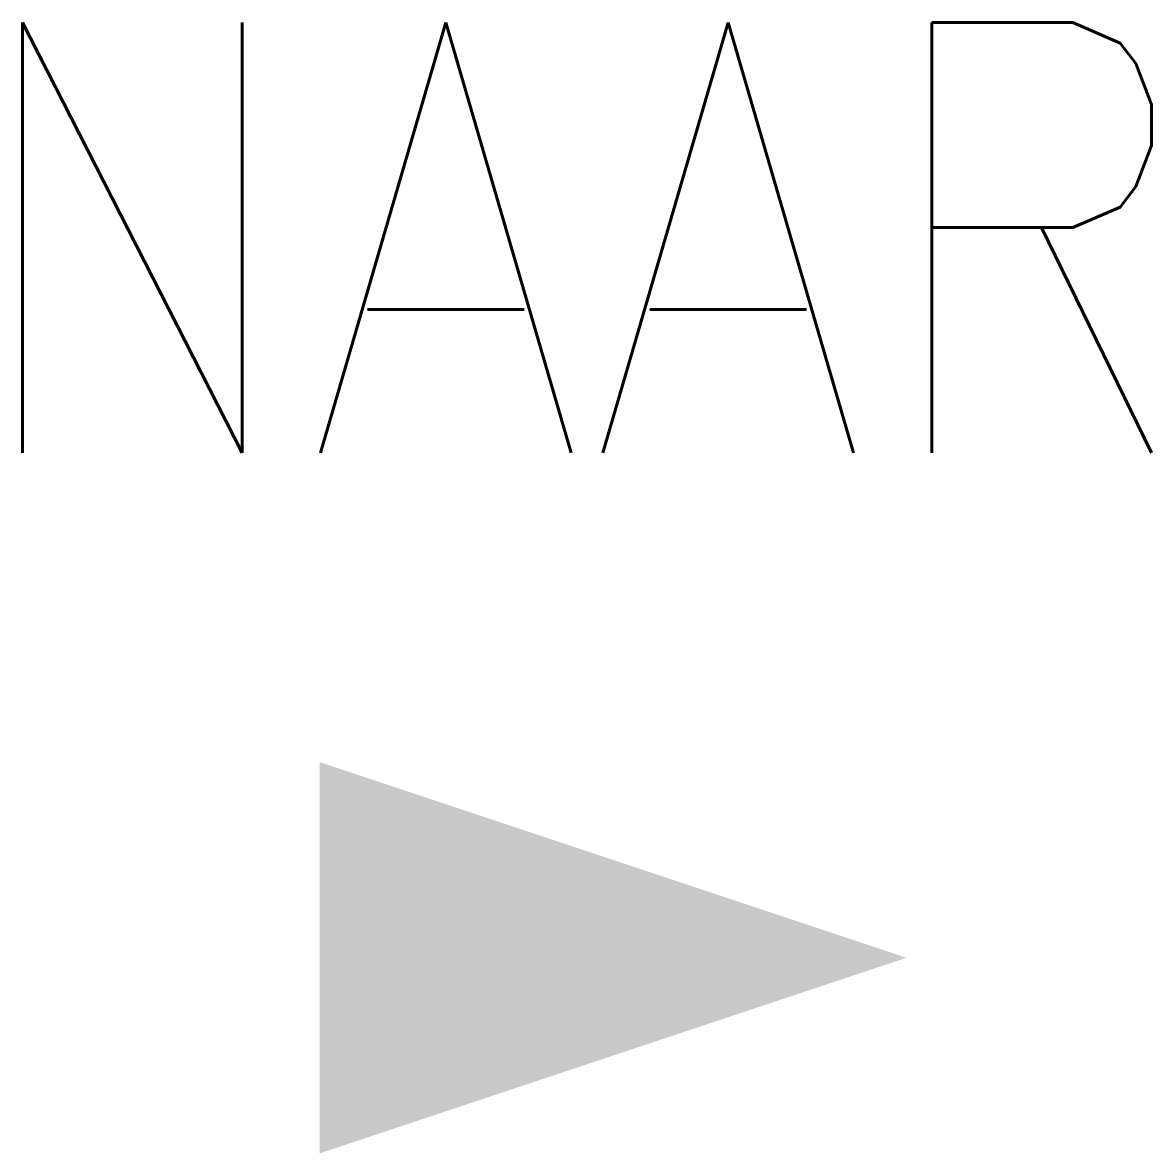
# Model space of a CAD drawing. Extents: x 343.48 to 349.25, y 227 to 232.78.
import ezdxf
from ezdxf.enums import TextEntityAlignment as Align

# ---------------------------------------------------------------- set-up
doc = ezdxf.new("R2010")
doc.units = 0
doc.header["$LTSCALE"] = 6
doc.layers.add('1', color=7, linetype='CONTINUOUS')
doc.styles.get("Standard").update_dxf_attribs({"font": 'simplex', "width": 0.85})

msp = doc.modelspace()

# ---------------------------------------------------------------- linework, layer by layer
at = {"layer": '1', "color": 0}
msp.add_solid([(345, 229), (348, 228), (345, 229), (345, 227)], dxfattribs=at)

# ---------------------------------------------------------------- texts
at = {"layer": '1', "color": 0, "width": 0.85}
msp.add_attdef('NAAR', text='', height=2.2, dxfattribs=at).set_placement((346.3259, 230.5807), align=Align.CENTER)

doc.saveas('drawing.dxf')
